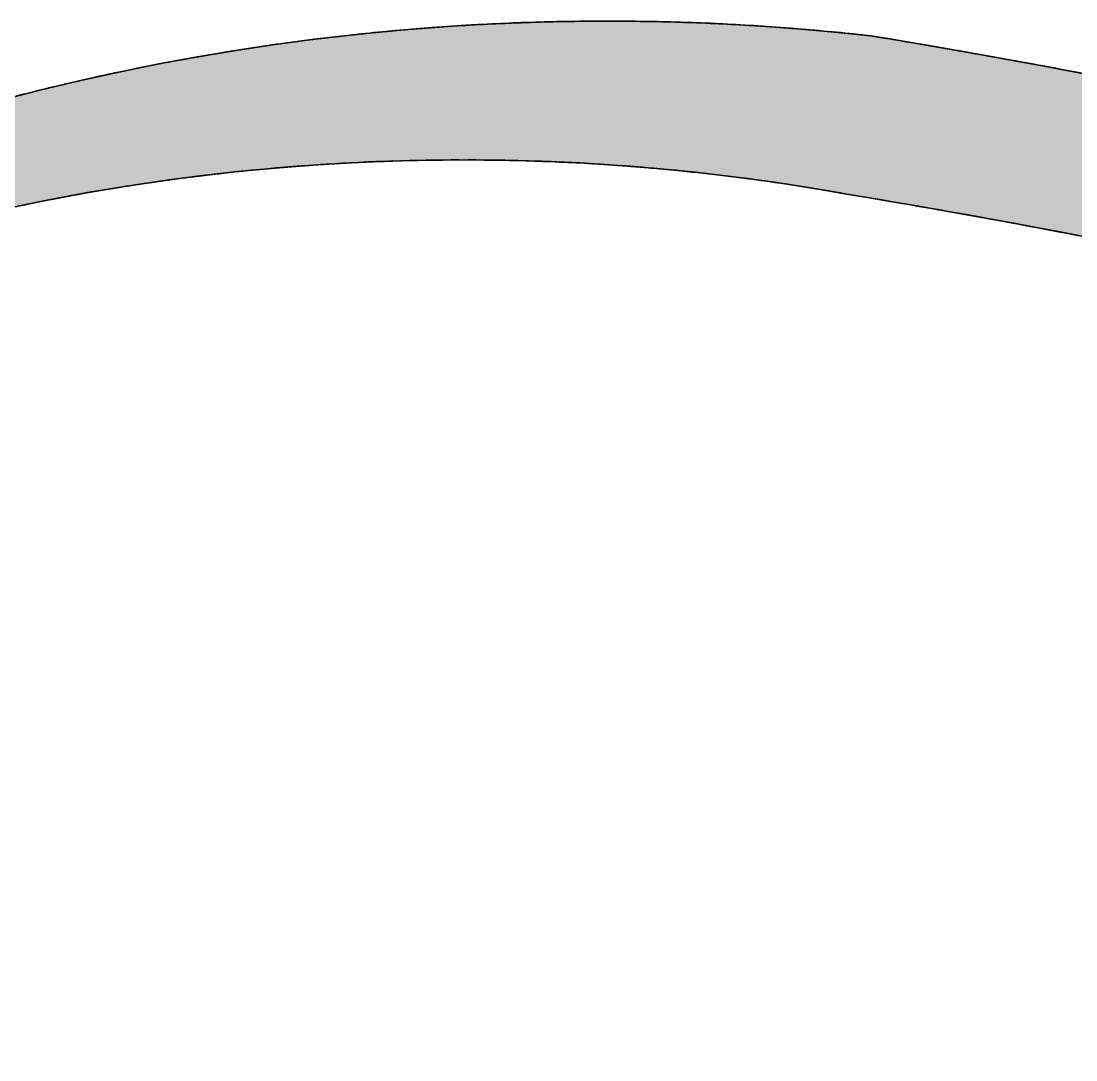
# Model space of a CAD drawing. Header units: inches. Extents: x -225 to -89, y -302 to -258.
# Drawn here: x -169.563 to -168.648, y -269.232 to -268.331 of the extents above; entities that cross this region are included whole.
import ezdxf

# ---------------------------------------------------------------- set-up
doc = ezdxf.new("R2010")
doc.units = ezdxf.units.IN
doc.header["$MEASUREMENT"] = 0
doc.layers.add('A-Elev-Line-01', color=252, linetype='Continuous', lineweight=35)

# ---------------------------------------------------------------- blocks, each defined once
blk = doc.blocks.new('*U22')
at = {"color": 40, "linetype": 'Continuous'}
for p, q in [((942.27, 527.98), (939.73, 527.92)), ((944.2, 528.02), (942.27, 527.98)), ((946.75, 528.07), (944.2, 528.02)), ((948.66, 528.11), (946.75, 528.07)), ((951.24, 528.15), (948.66, 528.11)), ((953.12, 528.18), (951.24, 528.15)), ((955.74, 528.21), (953.12, 528.18)), ((957.58, 528.24), (955.74, 528.21)), ((960.28, 528.26), (957.58, 528.24)), ((962.04, 528.27), (960.28, 528.26)), ((964.93, 528.29), (962.04, 528.27)), ((966.51, 528.29), (964.93, 528.29)), ((970.97, 528.3), (966.51, 528.29)), ((972.66, 528.29), (970.97, 528.3)), ((972.66, 528.29), (975.43, 528.29)), ((975.43, 528.29), (977.56, 528.27)), ((977.56, 528.27), (979.89, 528.26)), ((979.89, 528.26), (982.14, 528.24)), ((982.14, 528.24), (984.35, 528.21)), ((984.35, 528.21), (986.66, 528.18)), ((986.66, 528.18), (988.82, 528.15)), ((988.82, 528.15), (991.15, 528.11)), ((991.15, 528.11), (993.28, 528.07)), ((993.28, 528.07), (995.63, 528.02)), ((995.63, 528.02), (997.74, 527.98)), ((997.74, 527.98), (1000.11, 527.92)), ((853.14, 522.64), (850.68, 522.4)), ((855.12, 522.83), (853.14, 522.64)), ((857.58, 523.06), (855.12, 522.83)), ((859.56, 523.24), (857.58, 523.06)), ((862.03, 523.47), (859.56, 523.24)), ((864.01, 523.64), (862.03, 523.47)), ((866.47, 523.86), (864.01, 523.64)), ((868.45, 524.03), (866.47, 523.86)), ((870.92, 524.23), (868.45, 524.03)), ((872.9, 524.39), (870.92, 524.23)), ((875.37, 524.59), (872.9, 524.39)), ((877.35, 524.74), (875.37, 524.59)), ((879.82, 524.93), (877.35, 524.74)), ((881.8, 525.08), (879.82, 524.93)), ((884.27, 525.26), (881.8, 525.08)), ((886.25, 525.4), (884.27, 525.26)), ((888.73, 525.56), (886.25, 525.4)), ((890.7, 525.7), (888.73, 525.56)), ((893.18, 525.86), (890.7, 525.7)), ((895.15, 525.98), (893.18, 525.86)), ((897.64, 526.13), (895.15, 525.98)), ((899.61, 526.25), (897.64, 526.13)), ((902.09, 526.39), (899.61, 526.25)), ((904.06, 526.5), (902.09, 526.39)), ((906.55, 526.63), (904.06, 526.5)), ((908.52, 526.74), (906.55, 526.63)), ((911.01, 526.86), (908.52, 526.74)), ((912.98, 526.96), (911.01, 526.86)), ((915.47, 527.07), (912.98, 526.96)), ((917.44, 527.16), (915.47, 527.07)), ((919.94, 527.26), (917.44, 527.16)), ((921.89, 527.34), (919.94, 527.26)), ((924.4, 527.44), (921.89, 527.34)), ((926.35, 527.51), (924.4, 527.44)), ((928.86, 527.6), (926.35, 527.51)), ((930.81, 527.67), (928.86, 527.6)), ((933.33, 527.74), (930.81, 527.67)), ((935.27, 527.8), (933.33, 527.74)), ((937.8, 527.87), (935.27, 527.8)), ((939.73, 527.92), (937.8, 527.87)), ((1000.11, 527.92), (1002.2, 527.87)), ((1002.2, 527.87), (1004.58, 527.8)), ((1004.58, 527.8), (1006.66, 527.74)), ((1006.66, 527.74), (1009.05, 527.67)), ((1009.05, 527.67), (1011.12, 527.6)), ((1011.12, 527.6), (1013.52, 527.51)), ((1013.52, 527.51), (1015.58, 527.44)), ((1015.58, 527.44), (1017.98, 527.34)), ((1017.98, 527.34), (1020.04, 527.26)), ((1020.04, 527.26), (1022.44, 527.16)), ((1022.44, 527.16), (1024.5, 527.07)), ((1024.5, 527.07), (1026.91, 526.96)), ((1026.91, 526.96), (1028.96, 526.86)), ((1028.96, 526.86), (1031.37, 526.74)), ((1031.37, 526.74), (1033.41, 526.63)), ((1033.41, 526.63), (1035.82, 526.5)), ((1035.82, 526.5), (1037.87, 526.39)), ((1037.87, 526.39), (1040.28, 526.25)), ((1040.28, 526.25), (1042.32, 526.13)), ((1042.32, 526.13), (1044.74, 525.98)), ((1044.74, 525.98), (1046.78, 525.86)), ((1046.78, 525.86), (1049.19, 525.7)), ((1049.19, 525.7), (1051.23, 525.56)), ((1051.23, 525.56), (1053.65, 525.4)), ((1053.65, 525.4), (1055.68, 525.26)), ((1055.68, 525.26), (1058.1, 525.08)), ((1058.1, 525.08), (1060.13, 524.93)), ((1060.13, 524.93), (1062.55, 524.74)), ((1062.55, 524.74), (1064.58, 524.59)), ((1064.58, 524.59), (1067, 524.39)), ((1067, 524.39), (1069.03, 524.23)), ((1069.03, 524.23), (1071.45, 524.03)), ((1071.45, 524.03), (1073.48, 523.86)), ((1073.48, 523.86), (1075.9, 523.64)), ((1075.9, 523.64), (1077.92, 523.47)), ((1077.92, 523.47), (1080.34, 523.24)), ((1080.34, 523.24), (1082.37, 523.06)), ((1082.37, 523.06), (1084.79, 522.83)), ((1084.79, 522.83), (1086.81, 522.64)), ((1086.81, 522.64), (1089.23, 522.4)), ((810.78, 517.77), (806.36, 517.17)), ((811.9, 517.91), (810.78, 517.77)), ((815.21, 518.35), (811.9, 517.91)), ((819.64, 518.91), (815.21, 518.35)), ((823.23, 519.35), (819.64, 518.91)), ((824.06, 519.46), (823.23, 519.35)), ((828.5, 519.99), (824.06, 519.46)), ((832.93, 520.5), (828.5, 519.99)), ((835.38, 520.78), (832.93, 520.5)), ((837.36, 521), (835.38, 520.78)), ((839.82, 521.27), (837.36, 521)), ((841.8, 521.48), (839.82, 521.27)), ((844.26, 521.74), (841.8, 521.48)), ((846.24, 521.95), (844.26, 521.74)), ((848.7, 522.2), (846.24, 521.95)), ((850.68, 522.4), (848.7, 522.2)), ((1089.23, 522.4), (1091.25, 522.2)), ((1091.25, 522.2), (1093.67, 521.95)), ((1093.67, 521.95), (1095.69, 521.74)), ((1095.69, 521.74), (1098.11, 521.48)), ((1098.11, 521.48), (1100.13, 521.27)), ((1100.13, 521.27), (1102.55, 521)), ((1102.55, 521), (1104.56, 520.78)), ((1104.56, 520.78), (1106.23, 520.5)), ((1106.23, 520.5), (1109.33, 519.99)), ((1109.33, 519.99), (1112.53, 519.46)), ((1112.53, 519.46), (1113.16, 519.35)), ((1113.16, 519.35), (1115.8, 518.91)), ((1115.8, 518.91), (1119.16, 518.35)), ((1119.16, 518.35), (1121.75, 517.91)), ((1121.75, 517.91), (1122.61, 517.77)), ((1122.61, 517.77), (1126.13, 517.17)), ((771.07, 511.82), (766.67, 511.07)), ((772.11, 511.99), (771.07, 511.82)), ((775.47, 512.54), (772.11, 511.99)), ((779.88, 513.25), (775.47, 512.54)), ((781.41, 513.49), (779.88, 513.25)), ((784.28, 513.95), (781.41, 513.49)), ((788.7, 514.62), (784.28, 513.95)), ((791.09, 514.98), (788.7, 514.62)), ((793.11, 515.29), (791.09, 514.98)), ((797.52, 515.93), (793.11, 515.29)), ((801.22, 516.46), (797.52, 515.93)), ((801.94, 516.56), (801.22, 516.46)), ((806.36, 517.17), (801.94, 516.56)), ((1126.13, 517.17), (1129.74, 516.56)), ((1129.74, 516.56), (1130.34, 516.46)), ((1130.34, 516.46), (1133.41, 515.93)), ((1133.41, 515.93), (1137.17, 515.29)), ((1137.17, 515.29), (1138.93, 514.98)), ((1138.93, 514.98), (1141, 514.62)), ((1141, 514.62), (1144.9, 513.95)), ((1144.9, 513.95), (1147.52, 513.49)), ((1147.52, 513.49), (1148.89, 513.25)), ((1148.89, 513.25), (1152.94, 512.54)), ((1152.94, 512.54), (1156.1, 511.99)), ((1156.1, 511.99), (1157.06, 511.82)), ((1157.06, 511.82), (1161.25, 511.07)), ((744.71, 507.12), (740.33, 506.28)), ((746.07, 507.37), (744.71, 507.12)), ((749.1, 507.94), (746.07, 507.37)), ((753.48, 508.75), (749.1, 507.94)), ((754.48, 508.93), (753.48, 508.75)), ((757.88, 509.54), (754.48, 508.93)), ((762.27, 510.31), (757.88, 509.54)), ((763.14, 510.46), (762.27, 510.31)), ((766.67, 511.07), (763.14, 510.46)), ((1161.25, 511.07), (1164.68, 510.46)), ((1164.68, 510.46), (1165.52, 510.31)), ((1165.52, 510.31), (1169.84, 509.54)), ((1169.84, 509.54), (1173.25, 508.93)), ((1173.25, 508.93), (1174.24, 508.75)), ((1174.24, 508.75), (1178.69, 507.94)), ((1178.69, 507.94), (1181.83, 507.37)), ((1181.83, 507.37), (1183.22, 507.12)), ((1183.22, 507.12), (1187.8, 506.28)), ((718.46, 501.83), (714.53, 500.99)), ((722.14, 502.61), (718.46, 501.83)), ((722.83, 502.75), (722.14, 502.61)), ((727.2, 503.66), (722.83, 502.75)), ((729.92, 504.21), (727.2, 503.66)), ((731.57, 504.55), (729.92, 504.21)), ((735.95, 505.42), (731.57, 504.55)), ((737.89, 505.8), (735.95, 505.42)), ((740.33, 506.28), (737.89, 505.8)), ((1187.8, 506.28), (1190.4, 505.8)), ((1190.4, 505.8), (1192.45, 505.42)), ((1192.45, 505.42), (1197.16, 504.55)), ((1197.16, 504.55), (1198.97, 504.21)), ((1198.97, 504.21), (1201.92, 503.66)), ((1201.92, 503.66), (1206.75, 502.75)), ((1206.75, 502.75), (1207.53, 502.61)), ((1207.53, 502.61), (1211.63, 501.83)), ((692.34, 495.97), (688, 494.94)), ((692.59, 496.03), (692.34, 495.97)), ((696.68, 496.99), (692.59, 496.03)), ((699.77, 497.7), (696.68, 496.99)), ((701.03, 497.99), (699.77, 497.7)), ((705.38, 498.97), (701.03, 497.99)), ((707.08, 499.35), (705.38, 498.97)), ((709.74, 499.94), (707.08, 499.35)), ((714.1, 500.9), (709.74, 499.94)), ((714.53, 500.99), (714.1, 500.9)), ((670.67, 490.64), (666.35, 489.53)), ((671.78, 490.92), (670.67, 490.64)), ((675, 491.74), (671.78, 490.92)), ((678.61, 492.64), (675, 491.74)), ((679.33, 492.82), (678.61, 492.64)), ((683.66, 493.89), (679.33, 492.82)), ((685.55, 494.34), (683.66, 493.89)), ((688, 494.94), (685.55, 494.34)), ((796.66, 452.93), (792.42, 452.53)), ((800.9, 453.3), (796.66, 452.93)), ((803.13, 453.49), (800.9, 453.3)), ((805.14, 453.66), (803.13, 453.49)), ((809.38, 454), (805.14, 453.66)), ((813.62, 454.33), (809.38, 454)), ((817.87, 454.64), (813.62, 454.33)), ((822.11, 454.93), (817.87, 454.64)), ((823.55, 455.03), (822.11, 454.93)), ((826.36, 455.21), (823.55, 455.03)), ((830.61, 455.47), (826.36, 455.21)), ((834.86, 455.72), (830.61, 455.47)), ((839.11, 455.95), (834.86, 455.72)), ((843.36, 456.16), (839.11, 455.95)), ((847.61, 456.36), (843.36, 456.16)), ((851.86, 456.54), (847.61, 456.36)), ((852.27, 456.55), (851.86, 456.54)), ((856.12, 456.7), (852.27, 456.55)), ((860.37, 456.85), (856.12, 456.7)), ((864.62, 456.98), (860.37, 456.85)), ((868.88, 457.09), (864.62, 456.98)), ((873.13, 457.19), (868.88, 457.09)), ((877.39, 457.27), (873.13, 457.19)), ((881.64, 457.34), (877.39, 457.27)), ((885.9, 457.38), (881.64, 457.34)), ((890.15, 457.42), (885.9, 457.38)), ((894.35, 457.43), (890.15, 457.42)), ((898.67, 457.43), (902.92, 457.42)), ((902.92, 457.42), (907.18, 457.38)), ((907.18, 457.38), (911.43, 457.33)), ((911.43, 457.33), (915.69, 457.27)), ((915.69, 457.27), (917.66, 457.23)), ((917.66, 457.23), (919.94, 457.19)), ((919.94, 457.19), (924.2, 457.09)), ((924.2, 457.09), (928.45, 456.97)), ((928.45, 456.97), (932.71, 456.84)), ((932.71, 456.84), (936.96, 456.69)), ((936.96, 456.69), (941.21, 456.53)), ((941.21, 456.53), (945.46, 456.35)), ((945.46, 456.35), (949.72, 456.15)), ((949.72, 456.15), (953.97, 455.94)), ((953.97, 455.94), (958.22, 455.71)), ((958.22, 455.71), (962.47, 455.47)), ((962.47, 455.47), (966.71, 455.21)), ((966.71, 455.21), (966.72, 455.2)), ((966.72, 455.2), (970.96, 454.93)), ((970.96, 454.93), (975.21, 454.63)), ((975.21, 454.63), (979.45, 454.32)), ((979.45, 454.32), (983.69, 453.99)), ((983.69, 453.99), (987.94, 453.65)), ((987.94, 453.65), (992.18, 453.29)), ((992.18, 453.29), (993.63, 453.16)), ((993.63, 453.16), (996.42, 452.92)), ((996.42, 452.92), (1000.65, 452.52)), ((745.92, 447.15), (741.7, 446.56)), ((746.17, 447.18), (745.92, 447.15)), ((750.14, 447.72), (746.17, 447.18)), ((754.36, 448.28), (750.14, 447.72)), ((758.34, 448.78), (754.36, 448.28)), ((758.58, 448.81), (758.34, 448.78)), ((762.8, 449.34), (758.58, 448.81)), ((767.03, 449.84), (762.8, 449.34)), ((771.26, 450.33), (767.03, 449.84)), ((771.59, 450.37), (771.26, 450.33)), ((775.49, 450.8), (771.59, 450.37)), ((779.72, 451.26), (775.49, 450.8)), ((783.95, 451.7), (779.72, 451.26)), ((786.3, 451.94), (783.95, 451.7)), ((788.18, 452.13), (786.3, 451.94)), ((792.42, 452.53), (788.18, 452.13)), ((1000.65, 452.52), (1004.89, 452.12)), ((1004.89, 452.12), (1009.12, 451.69)), ((1009.12, 451.69), (1013.36, 451.25)), ((1013.36, 451.25), (1014.68, 451.11)), ((1014.68, 451.11), (1017.59, 450.79)), ((1017.59, 450.79), (1021.82, 450.32)), ((1021.82, 450.32), (1026.05, 449.83)), ((1026.05, 449.83), (1030.27, 449.32)), ((1030.27, 449.32), (1032.62, 449.03)), ((1032.62, 449.03), (1034.5, 448.8)), ((1034.5, 448.8), (1038.72, 448.26)), ((1038.72, 448.26), (1042.94, 447.71)), ((1042.94, 447.71), (1047.15, 447.13)), ((712.27, 442), (708.07, 441.29)), ((714, 442.29), (712.27, 442)), ((716.46, 442.7), (714, 442.29)), ((720.66, 443.39), (716.46, 442.7)), ((724.14, 443.94), (720.66, 443.39)), ((724.87, 444.05), (724.14, 443.94)), ((729.07, 444.71), (724.87, 444.05)), ((733.28, 445.34), (729.07, 444.71)), ((734.83, 445.57), (733.28, 445.34)), ((737.49, 445.96), (734.83, 445.57)), ((741.7, 446.56), (737.49, 445.96)), ((1047.15, 447.13), (1048.54, 446.94)), ((1048.54, 446.94), (1051.37, 446.55)), ((1051.37, 446.55), (1055.58, 445.94)), ((1055.58, 445.94), (1059.79, 445.32)), ((1059.79, 445.32), (1063.03, 444.84)), ((1063.03, 444.84), (1064, 444.69)), ((1064, 444.69), (1068.21, 444.04)), ((1068.21, 444.04), (1072.41, 443.37)), ((1072.41, 443.37), (1076.43, 442.71)), ((1076.43, 442.71), (1076.61, 442.68)), ((1076.61, 442.68), (1080.81, 441.98)), ((1080.81, 441.98), (1085, 441.27)), ((682.96, 436.65), (678.78, 435.82)), ((686.1, 437.26), (682.96, 436.65)), ((687.14, 437.46), (686.1, 437.26)), ((691.32, 438.26), (687.14, 437.46)), ((695.04, 438.95), (691.32, 438.26)), ((695.5, 439.04), (695.04, 438.95)), ((699.69, 439.81), (695.5, 439.04)), ((703.88, 440.55), (699.69, 439.81)), ((704.32, 440.63), (703.88, 440.55)), ((708.07, 441.29), (704.32, 440.63)), ((1085, 441.27), (1088.96, 440.58)), ((1088.96, 440.58), (1089.2, 440.53)), ((1089.2, 440.53), (1093.39, 439.79)), ((1093.39, 439.79), (1101.59, 438.42)), ((1101.59, 438.42), (1101.81, 438.39)), ((1101.81, 438.39), (1110.23, 436.97)), ((1110.23, 436.97), (1114.45, 436.25)), ((674.61, 434.98), (670.45, 434.12)), ((677.47, 435.56), (674.61, 434.98)), ((678.78, 435.82), (677.47, 435.56)), ((1114.45, 436.25), (1118.65, 435.54)), ((1118.65, 435.54), (1127.06, 434.09)), ((1127.06, 434.09), (1127.21, 434.06)), ((1127.21, 434.06), (1135.47, 432.63)), ((1135.47, 432.63), (1139.82, 431.86)), ((1139.82, 431.86), (1143.88, 431.15)), ((1143.88, 431.15), (1152.29, 429.65)), ((1152.29, 429.65), (1152.33, 429.64)), ((1152.33, 429.64), (1160.69, 428.14)), ((1160.69, 428.14), (1164.71, 427.41)), ((1164.71, 427.41), (1169.09, 426.61)), ((1169.09, 426.61), (1177, 425.16)), ((1177, 425.16), (1177.49, 425.07)), ((1177.49, 425.07), (1185.89, 423.51)), ((1185.89, 423.51), (1189.17, 422.89)), ((1189.17, 422.89), (1194.28, 421.93)), ((1194.28, 421.93), (1201.26, 420.61)), ((1201.26, 420.61), (1202.67, 420.34)), ((1202.67, 420.34), (1211.05, 418.74))]:
    blk.add_line(p, q, dxfattribs=at)
for points in [[(942.27, 527.98), (939.73, 527.92), (1000.11, 527.92)], [(944.2, 528.02), (942.27, 527.98), (997.74, 527.98)], [(946.75, 528.07), (944.2, 528.02), (995.63, 528.02)], [(948.66, 528.11), (946.75, 528.07), (993.28, 528.07)], [(951.24, 528.15), (948.66, 528.11), (991.15, 528.11)], [(953.12, 528.18), (951.24, 528.15), (988.82, 528.15)], [(955.74, 528.21), (953.12, 528.18), (986.66, 528.18)], [(957.58, 528.24), (955.74, 528.21), (984.35, 528.21)], [(960.28, 528.26), (957.58, 528.24), (982.14, 528.24)], [(962.04, 528.27), (960.28, 528.26), (979.89, 528.26)], [(964.93, 528.29), (962.04, 528.27), (977.56, 528.27)], [(966.51, 528.29), (964.93, 528.29), (975.43, 528.29)], [(970.97, 528.3), (966.51, 528.29), (972.66, 528.29)], [(853.14, 522.64), (850.68, 522.4), (1089.23, 522.4)], [(855.12, 522.83), (853.14, 522.64), (1086.81, 522.64)], [(857.58, 523.06), (855.12, 522.83), (1084.79, 522.83)], [(859.56, 523.24), (857.58, 523.06), (1082.37, 523.06)], [(862.03, 523.47), (859.56, 523.24), (1080.34, 523.24)], [(864.01, 523.64), (862.03, 523.47), (1077.92, 523.47)], [(866.47, 523.86), (864.01, 523.64), (1075.9, 523.64)], [(868.45, 524.03), (866.47, 523.86), (1073.48, 523.86)], [(870.92, 524.23), (868.45, 524.03), (1071.45, 524.03)], [(872.9, 524.39), (870.92, 524.23), (1069.03, 524.23)], [(875.37, 524.59), (872.9, 524.39), (1067, 524.39)], [(877.35, 524.74), (875.37, 524.59), (1064.58, 524.59)], [(879.82, 524.93), (877.35, 524.74), (1062.55, 524.74)], [(881.8, 525.08), (879.82, 524.93), (1060.13, 524.93)], [(884.27, 525.26), (881.8, 525.08), (1058.1, 525.08)], [(886.25, 525.4), (884.27, 525.26), (1055.68, 525.26)], [(888.73, 525.56), (886.25, 525.4), (1053.65, 525.4)], [(890.7, 525.7), (888.73, 525.56), (1051.23, 525.56)], [(893.18, 525.86), (890.7, 525.7), (1049.19, 525.7)], [(895.15, 525.98), (893.18, 525.86), (1046.78, 525.86)], [(897.64, 526.13), (895.15, 525.98), (1044.74, 525.98)], [(899.61, 526.25), (897.64, 526.13), (1042.32, 526.13)], [(902.09, 526.39), (899.61, 526.25), (1040.28, 526.25)], [(904.06, 526.5), (902.09, 526.39), (1037.87, 526.39)], [(906.55, 526.63), (904.06, 526.5), (1035.82, 526.5)], [(908.52, 526.74), (906.55, 526.63), (1033.41, 526.63)], [(911.01, 526.86), (908.52, 526.74), (1031.37, 526.74)], [(912.98, 526.96), (911.01, 526.86), (1028.96, 526.86)], [(915.47, 527.07), (912.98, 526.96), (1026.91, 526.96)], [(917.44, 527.16), (915.47, 527.07), (1024.5, 527.07)], [(919.94, 527.26), (917.44, 527.16), (1022.44, 527.16)], [(921.89, 527.34), (919.94, 527.26), (1020.04, 527.26)], [(924.4, 527.44), (921.89, 527.34), (1017.98, 527.34)], [(926.35, 527.51), (924.4, 527.44), (1015.58, 527.44)], [(928.86, 527.6), (926.35, 527.51), (1013.52, 527.51)], [(930.81, 527.67), (928.86, 527.6), (1011.12, 527.6)], [(933.33, 527.74), (930.81, 527.67), (1009.05, 527.67)], [(935.27, 527.8), (933.33, 527.74), (1006.66, 527.74)], [(937.8, 527.87), (935.27, 527.8), (1004.58, 527.8)], [(939.73, 527.92), (937.8, 527.87), (1002.2, 527.87)], [(810.78, 517.77), (806.36, 517.17), (1126.13, 517.17)], [(811.9, 517.91), (810.78, 517.77), (1122.61, 517.77)], [(815.21, 518.35), (811.9, 517.91), (1121.75, 517.91)], [(819.64, 518.91), (815.21, 518.35), (1119.16, 518.35)], [(823.23, 519.35), (819.64, 518.91), (1115.8, 518.91)], [(824.06, 519.46), (823.23, 519.35), (1113.16, 519.35)], [(828.5, 519.99), (824.06, 519.46), (1112.53, 519.46)], [(832.93, 520.5), (828.5, 519.99), (1109.33, 519.99)], [(835.38, 520.78), (832.93, 520.5), (1106.23, 520.5)], [(837.36, 521), (835.38, 520.78), (1104.56, 520.78)], [(839.82, 521.27), (837.36, 521), (1102.55, 521)], [(841.8, 521.48), (839.82, 521.27), (1100.13, 521.27)], [(844.26, 521.74), (841.8, 521.48), (1098.11, 521.48)], [(846.24, 521.95), (844.26, 521.74), (1095.69, 521.74)], [(848.7, 522.2), (846.24, 521.95), (1093.67, 521.95)], [(850.68, 522.4), (848.7, 522.2), (1091.25, 522.2)], [(771.07, 511.82), (766.67, 511.07), (1161.25, 511.07)], [(772.11, 511.99), (771.07, 511.82), (1157.06, 511.82)], [(775.47, 512.54), (772.11, 511.99), (1156.1, 511.99)], [(779.88, 513.25), (775.47, 512.54), (1152.94, 512.54)], [(781.41, 513.49), (779.88, 513.25), (1148.89, 513.25)], [(784.28, 513.95), (781.41, 513.49), (1147.52, 513.49)], [(788.7, 514.62), (784.28, 513.95), (1144.9, 513.95)], [(791.09, 514.98), (788.7, 514.62), (1141, 514.62)], [(793.11, 515.29), (791.09, 514.98), (1138.93, 514.98)], [(797.52, 515.93), (793.11, 515.29), (1137.17, 515.29)], [(801.22, 516.46), (797.52, 515.93), (1133.41, 515.93)], [(801.94, 516.56), (801.22, 516.46), (1130.34, 516.46)], [(806.36, 517.17), (801.94, 516.56), (1129.74, 516.56)], [(744.71, 507.12), (740.33, 506.28), (1187.8, 506.28)], [(746.07, 507.37), (744.71, 507.12), (1183.22, 507.12)], [(749.1, 507.94), (746.07, 507.37), (1181.83, 507.37)], [(753.48, 508.75), (749.1, 507.94), (1178.69, 507.94)], [(754.48, 508.93), (753.48, 508.75), (1174.24, 508.75)], [(757.88, 509.54), (754.48, 508.93), (1173.25, 508.93)], [(762.27, 510.31), (757.88, 509.54), (1169.84, 509.54)], [(763.14, 510.46), (762.27, 510.31), (1165.52, 510.31)], [(766.67, 511.07), (763.14, 510.46), (1164.68, 510.46)], [(718.46, 501.83), (714.53, 500.99), (1216.09, 500.99)], [(722.14, 502.61), (718.46, 501.83), (1211.63, 501.83)], [(722.83, 502.75), (722.14, 502.61), (1207.53, 502.61)], [(727.2, 503.66), (722.83, 502.75), (1206.75, 502.75)], [(729.92, 504.21), (727.2, 503.66), (1201.92, 503.66)], [(731.57, 504.55), (729.92, 504.21), (1198.97, 504.21)], [(735.95, 505.42), (731.57, 504.55), (1197.16, 504.55)], [(737.89, 505.8), (735.95, 505.42), (1192.45, 505.42)], [(740.33, 506.28), (737.89, 505.8), (1190.4, 505.8)], [(692.34, 495.97), (688, 494.94), (1247.3, 494.94)], [(692.59, 496.03), (692.34, 495.97), (1242.06, 495.97)], [(696.68, 496.99), (692.59, 496.03), (1241.76, 496.03)], [(699.77, 497.7), (696.68, 496.99), (1236.85, 496.99)], [(701.03, 497.99), (699.77, 497.7), (1233.21, 497.7)], [(705.38, 498.97), (701.03, 497.99), (1231.71, 497.99)], [(707.08, 499.35), (705.38, 498.97), (1226.61, 498.97)], [(709.74, 499.94), (707.08, 499.35), (1224.65, 499.35)], [(714.1, 500.9), (709.74, 499.94), (1221.56, 499.94)], [(714.53, 500.99), (714.1, 500.9), (1216.57, 500.9)], [(670.67, 490.64), (666.35, 489.53), (1274.27, 489.53)], [(671.78, 490.92), (670.67, 490.64), (1268.79, 490.64)], [(675, 491.74), (671.78, 490.92), (1267.4, 490.92)], [(678.61, 492.64), (675, 491.74), (1263.34, 491.74)], [(679.33, 492.82), (678.61, 492.64), (1258.85, 492.64)], [(683.66, 493.89), (679.33, 492.82), (1257.96, 492.82)], [(685.55, 494.34), (683.66, 493.89), (1252.6, 493.89)], [(688, 494.94), (685.55, 494.34), (1250.31, 494.34)], [(649.11, 484.92), (645.41, 483.89), (1301.53, 483.89)], [(651.88, 485.67), (649.11, 484.92), (1296.63, 484.92)], [(653.41, 486.09), (651.88, 485.67), (1293, 485.67)], [(657.72, 487.25), (653.41, 486.09), (1290.98, 486.09)], [(658.42, 487.44), (657.72, 487.25), (1285.37, 487.25)], [(662.03, 488.4), (658.42, 487.44), (1284.47, 487.44)], [(665.06, 489.19), (662.03, 488.4), (1279.79, 488.4)], [(666.35, 489.53), (665.06, 489.19), (1275.94, 489.19)], [(631.93, 480.05), (627.65, 478.79), (1325.49, 478.79)], [(632.72, 480.28), (631.93, 480.05), (1319.64, 480.05)], [(636.22, 481.29), (632.72, 480.28), (1318.58, 480.28)], [(639.03, 482.09), (636.22, 481.29), (1313.83, 481.29)], [(640.51, 482.51), (639.03, 482.09), (1310.06, 482.09)], [(644.81, 483.72), (640.51, 482.51), (1308.06, 482.51)], [(645.41, 483.89), (644.81, 483.72), (1302.33, 483.72)], [(614.21, 474.73), (610.57, 473.61), (1349.22, 473.61)], [(614.83, 474.93), (614.21, 474.73), (1344.13, 474.73)], [(619.1, 476.23), (614.83, 474.93), (1343.24, 474.93)], [(620.31, 476.6), (619.1, 476.23), (1337.28, 476.23)], [(623.38, 477.52), (620.31, 476.6), (1335.62, 476.6)], [(626.49, 478.44), (623.38, 477.52), (1331.36, 477.52)], [(627.65, 478.79), (626.49, 478.44), (1327.1, 478.44)], [(596.25, 469.04), (593.57, 468.17), (1373.48, 468.17)], [(597.81, 469.56), (596.25, 469.04), (1369.64, 469.04)], [(602.06, 470.92), (597.81, 469.56), (1367.37, 469.56)], [(602.17, 470.96), (602.06, 470.92), (1361.3, 470.92)], [(606.31, 472.27), (602.17, 470.96), (1361.14, 470.96)], [(608.16, 472.85), (606.31, 472.27), (1355.24, 472.27)], [(610.57, 473.61), (608.16, 472.85), (1352.64, 472.85)], [(580.87, 463.93), (578.76, 463.21), (1395.12, 463.21)], [(584.54, 465.17), (580.87, 463.93), (1392, 463.93)], [(585.1, 465.36), (584.54, 465.17), (1386.63, 465.17)], [(589.33, 466.77), (585.1, 465.36), (1385.8, 465.36)], [(590.37, 467.12), (589.33, 466.77), (1379.63, 466.77)], [(593.57, 468.17), (590.37, 467.12), (1378.14, 467.12)], [(564.02, 458.06), (562.27, 457.43), (1419.72, 457.43)], [(567.35, 459.24), (564.02, 458.06), (1417.08, 458.06)], [(568.22, 459.55), (567.35, 459.24), (1412.09, 459.24)], [(572.43, 461.03), (568.22, 459.55), (1410.77, 459.55)], [(573.03, 461.23), (572.43, 461.03), (1404.49, 461.03)], [(576.65, 462.49), (573.03, 461.23), (1403.61, 461.23)], [(578.76, 463.21), (576.65, 462.49), (1398.23, 462.49)], [(549.91, 452.93), (548.86, 452.53), (792.42, 452.53)], [(550.92, 453.3), (549.91, 452.93), (796.66, 452.93)], [(551.43, 453.49), (550.92, 453.3), (800.9, 453.3)], [(551.9, 453.66), (551.43, 453.49), (803.13, 453.49)], [(552.83, 454), (551.9, 453.66), (805.14, 453.66)], [(553.72, 454.33), (552.83, 454), (809.38, 454)], [(554.57, 454.64), (553.72, 454.33), (813.62, 454.33)], [(555.37, 454.93), (554.57, 454.64), (817.87, 454.64)], [(555.62, 455.03), (555.37, 454.93), (822.11, 454.93)], [(556.13, 455.21), (555.62, 455.03), (823.55, 455.03)], [(556.85, 455.47), (556.13, 455.21), (826.36, 455.21)], [(557.52, 455.72), (556.85, 455.47), (830.61, 455.47)], [(558.15, 455.95), (557.52, 455.72), (834.86, 455.72)], [(558.74, 456.16), (558.15, 455.95), (839.11, 455.95)], [(559.28, 456.36), (558.74, 456.16), (843.36, 456.16)], [(559.77, 456.54), (559.28, 456.36), (847.61, 456.36)], [(559.82, 456.55), (559.77, 456.54), (851.86, 456.54)], [(560.23, 456.7), (559.82, 456.55), (852.27, 456.55)], [(560.64, 456.85), (560.23, 456.7), (856.12, 456.7)], [(561, 456.98), (560.64, 456.85), (860.37, 456.85)], [(561.32, 457.09), (561, 456.98), (864.62, 456.98)], [(561.59, 457.19), (561.32, 457.09), (868.88, 457.09)], [(561.82, 457.27), (561.59, 457.19), (873.13, 457.19)], [(562, 457.34), (561.82, 457.27), (877.39, 457.27)], [(562.14, 457.38), (562, 457.34), (881.64, 457.34)], [(562.23, 457.42), (562.14, 457.38), (885.9, 457.38)], [(562.27, 457.43), (562.23, 457.42), (890.15, 457.42)], [(562.27, 457.43), (562.27, 457.43), (894.35, 457.43)], [(894.41, 457.43), (898.67, 457.43), (1419.72, 457.43)], [(898.67, 457.43), (902.92, 457.42), (1419.79, 457.42)], [(902.92, 457.42), (907.18, 457.38), (1419.93, 457.38)], [(907.18, 457.38), (911.43, 457.33), (1420.13, 457.33)], [(911.43, 457.33), (915.69, 457.27), (1420.41, 457.27)], [(915.69, 457.27), (917.66, 457.23), (1420.57, 457.23)], [(917.66, 457.23), (919.94, 457.19), (1420.76, 457.19)], [(919.94, 457.19), (924.2, 457.09), (1421.17, 457.09)], [(924.2, 457.09), (928.45, 456.97), (1421.65, 456.97)], [(928.45, 456.97), (932.71, 456.84), (1422.2, 456.84)], [(932.71, 456.84), (936.96, 456.69), (1422.81, 456.69)], [(936.96, 456.69), (941.21, 456.53), (1423.5, 456.53)], [(941.21, 456.53), (945.46, 456.35), (1424.25, 456.35)], [(945.46, 456.35), (949.72, 456.15), (1425.07, 456.15)], [(949.72, 456.15), (953.97, 455.94), (1425.96, 455.94)], [(953.97, 455.94), (958.22, 455.71), (1426.92, 455.71)], [(958.22, 455.71), (962.47, 455.47), (1427.95, 455.47)], [(962.47, 455.47), (966.71, 455.21), (1429.04, 455.21)], [(966.71, 455.21), (966.72, 455.2), (1429.05, 455.2)], [(966.72, 455.2), (970.96, 454.93), (1430.2, 454.93)], [(970.96, 454.93), (975.21, 454.63), (1431.42, 454.63)], [(975.21, 454.63), (979.45, 454.32), (1432.71, 454.32)], [(979.45, 454.32), (983.69, 453.99), (1434.07, 453.99)], [(983.69, 453.99), (987.94, 453.65), (1435.49, 453.65)], [(987.94, 453.65), (992.18, 453.29), (1436.98, 453.29)], [(992.18, 453.29), (993.63, 453.16), (1437.52, 453.16)], [(993.63, 453.16), (996.42, 452.92), (1438.54, 452.92)], [(996.42, 452.92), (1000.65, 452.52), (1440.15, 452.52)], [(534.65, 447.15), (533.14, 446.56), (741.7, 446.56)], [(534.73, 447.18), (534.65, 447.15), (745.92, 447.15)], [(536.13, 447.72), (534.73, 447.18), (746.17, 447.18)], [(537.58, 448.28), (536.13, 447.72), (750.14, 447.72)], [(538.9, 448.78), (537.58, 448.28), (754.36, 448.28)], [(538.98, 448.81), (538.9, 448.78), (758.34, 448.78)], [(540.35, 449.34), (538.98, 448.81), (758.58, 448.81)], [(541.68, 449.84), (540.35, 449.34), (762.8, 449.34)], [(542.97, 450.33), (541.68, 449.84), (767.03, 449.84)], [(543.07, 450.37), (542.97, 450.33), (771.26, 450.33)], [(544.23, 450.8), (543.07, 450.37), (771.59, 450.37)], [(545.45, 451.26), (544.23, 450.8), (775.49, 450.8)], [(546.62, 451.7), (545.45, 451.26), (779.72, 451.26)], [(547.25, 451.94), (546.62, 451.7), (783.95, 451.7)], [(547.76, 452.13), (547.25, 451.94), (786.3, 451.94)], [(548.86, 452.53), (547.76, 452.13), (788.18, 452.13)], [(1000.65, 452.52), (1004.89, 452.12), (1441.83, 452.12)], [(1004.89, 452.12), (1009.12, 451.69), (1443.58, 451.69)], [(1009.12, 451.69), (1013.36, 451.25), (1445.39, 451.25)], [(1013.36, 451.25), (1014.68, 451.11), (1445.98, 451.11)], [(1014.68, 451.11), (1017.59, 450.79), (1447.27, 450.79)], [(1017.59, 450.79), (1021.82, 450.32), (1449.2, 450.32)], [(1021.82, 450.32), (1026.05, 449.83), (1451.2, 449.83)], [(1026.05, 449.83), (1030.27, 449.32), (1453.26, 449.32)], [(1030.27, 449.32), (1032.62, 449.03), (1454.45, 449.03)], [(1032.62, 449.03), (1034.5, 448.8), (1455.39, 448.8)], [(1034.5, 448.8), (1038.72, 448.26), (1457.57, 448.26)], [(1038.72, 448.26), (1042.94, 447.71), (1459.81, 447.71)], [(1042.94, 447.71), (1047.15, 447.13), (1462.13, 447.13)], [(521.55, 442), (519.77, 441.29), (708.07, 441.29)], [(522.27, 442.29), (521.55, 442), (712.27, 442)], [(523.31, 442.7), (522.27, 442.29), (714, 442.29)], [(525.03, 443.39), (523.31, 442.7), (716.46, 442.7)], [(526.42, 443.94), (525.03, 443.39), (720.66, 443.39)], [(526.72, 444.05), (526.42, 443.94), (724.14, 443.94)], [(528.38, 444.71), (526.72, 444.05), (724.87, 444.05)], [(530, 445.34), (528.38, 444.71), (729.07, 444.71)], [(530.57, 445.57), (530, 445.34), (733.28, 445.34)], [(531.58, 445.96), (530.57, 445.57), (734.83, 445.57)], [(533.14, 446.56), (531.58, 445.96), (737.49, 445.96)], [(1047.15, 447.13), (1048.54, 446.94), (1462.91, 446.94)], [(1048.54, 446.94), (1051.37, 446.55), (1464.49, 446.55)], [(1051.37, 446.55), (1055.58, 445.94), (1466.91, 445.94)], [(1055.58, 445.94), (1059.79, 445.32), (1469.4, 445.32)], [(1059.79, 445.32), (1063.03, 444.84), (1471.36, 444.84)], [(1063.03, 444.84), (1064, 444.69), (1471.95, 444.69)], [(1064, 444.69), (1068.21, 444.04), (1474.55, 444.04)], [(1068.21, 444.04), (1072.41, 443.37), (1477.21, 443.37)], [(1072.41, 443.37), (1076.43, 442.71), (1479.81, 442.71)], [(1076.43, 442.71), (1076.61, 442.68), (1479.93, 442.68)], [(1076.61, 442.68), (1080.81, 441.98), (1482.7, 441.98)], [(1080.81, 441.98), (1085, 441.27), (1485.53, 441.27)], [(508.39, 436.65), (506.39, 435.82), (678.78, 435.82)], [(509.87, 437.26), (508.39, 436.65), (682.96, 436.65)], [(510.36, 437.46), (509.87, 437.26), (686.1, 437.26)], [(512.3, 438.26), (510.36, 437.46), (687.14, 437.46)], [(514, 438.95), (512.3, 438.26), (691.32, 438.26)], [(514.21, 439.04), (514, 438.95), (695.04, 438.95)], [(516.1, 439.81), (514.21, 439.04), (695.5, 439.04)], [(517.94, 440.55), (516.1, 439.81), (699.69, 439.81)], [(518.13, 440.63), (517.94, 440.55), (703.88, 440.55)], [(519.77, 441.29), (518.13, 440.63), (704.32, 440.63)], [(1085, 441.27), (1088.96, 440.58), (1488.26, 440.58)], [(1088.96, 440.58), (1089.2, 440.53), (1488.42, 440.53)], [(1089.2, 440.53), (1093.39, 439.79), (1491.36, 439.79)], [(1093.39, 439.79), (1101.59, 438.42), (1496.7, 438.42)], [(1101.59, 438.42), (1101.81, 438.39), (1496.84, 438.39)], [(1101.81, 438.39), (1110.23, 436.97), (1502.35, 436.97)], [(1110.23, 436.97), (1114.45, 436.25), (1505.14, 436.25)], [(505.74, 435.56), (504.36, 434.98), (674.61, 434.98)], [(506.39, 435.82), (505.74, 435.56), (677.47, 435.56)], [(1114.45, 436.25), (1118.65, 435.54), (1507.89, 435.54)], [(1118.65, 435.54), (1127.06, 434.09), (1513.48, 434.09)], [(1127.06, 434.09), (1127.21, 434.06), (1513.58, 434.06)], [(1127.21, 434.06), (1135.47, 432.63), (1519.08, 432.63)], [(1135.47, 432.63), (1139.82, 431.86), (1522.01, 431.86)], [(1139.82, 431.86), (1143.88, 431.15), (1524.73, 431.15)], [(1143.88, 431.15), (1152.29, 429.65), (1530.41, 429.65)], [(1152.29, 429.65), (1152.33, 429.64), (1530.43, 429.64)], [(1152.33, 429.64), (1160.69, 428.14), (1536.1, 428.14)], [(1160.69, 428.14), (1164.71, 427.41), (1538.86, 427.41)], [(1164.71, 427.41), (1169.09, 426.61), (1541.84, 426.61)], [(1169.09, 426.61), (1177, 425.16), (1547.28, 425.16)], [(1177, 425.16), (1177.49, 425.07), (1547.61, 425.07)], [(1177.49, 425.07), (1185.89, 423.51), (1553.4, 423.51)], [(1185.89, 423.51), (1189.17, 422.89), (1555.69, 422.89)], [(1189.17, 422.89), (1194.28, 421.93), (1559.22, 421.93)], [(1194.28, 421.93), (1201.26, 420.61), (1564.1, 420.61)], [(1201.26, 420.61), (1202.67, 420.34), (1565.08, 420.34)], [(1202.67, 420.34), (1211.05, 418.74), (1570.95, 418.74)]]:
    blk.add_solid(points, dxfattribs=at)
at = {"color": 40, "linetype": 'Continuous', "extrusion": (0, 0, -1)}
for points in [[(-942.27, 527.98), (-997.74, 527.98), (-1000.11, 527.92)], [(-944.2, 528.02), (-995.63, 528.02), (-997.74, 527.98)], [(-946.75, 528.07), (-993.28, 528.07), (-995.63, 528.02)], [(-948.66, 528.11), (-991.15, 528.11), (-993.28, 528.07)], [(-951.24, 528.15), (-988.82, 528.15), (-991.15, 528.11)], [(-953.12, 528.18), (-986.66, 528.18), (-988.82, 528.15)], [(-955.74, 528.21), (-984.35, 528.21), (-986.66, 528.18)], [(-957.58, 528.24), (-982.14, 528.24), (-984.35, 528.21)], [(-960.28, 528.26), (-979.89, 528.26), (-982.14, 528.24)], [(-962.04, 528.27), (-977.56, 528.27), (-979.89, 528.26)], [(-964.93, 528.29), (-975.43, 528.29), (-977.56, 528.27)], [(-966.51, 528.29), (-972.66, 528.29), (-975.43, 528.29)], [(-853.14, 522.64), (-1086.81, 522.64), (-1089.23, 522.4)], [(-855.12, 522.83), (-1084.79, 522.83), (-1086.81, 522.64)], [(-857.58, 523.06), (-1082.37, 523.06), (-1084.79, 522.83)], [(-859.56, 523.24), (-1080.34, 523.24), (-1082.37, 523.06)], [(-862.03, 523.47), (-1077.92, 523.47), (-1080.34, 523.24)], [(-864.01, 523.64), (-1075.9, 523.64), (-1077.92, 523.47)], [(-866.47, 523.86), (-1073.48, 523.86), (-1075.9, 523.64)], [(-868.45, 524.03), (-1071.45, 524.03), (-1073.48, 523.86)], [(-870.92, 524.23), (-1069.03, 524.23), (-1071.45, 524.03)], [(-872.9, 524.39), (-1067, 524.39), (-1069.03, 524.23)], [(-875.37, 524.59), (-1064.58, 524.59), (-1067, 524.39)], [(-877.35, 524.74), (-1062.55, 524.74), (-1064.58, 524.59)], [(-879.82, 524.93), (-1060.13, 524.93), (-1062.55, 524.74)], [(-881.8, 525.08), (-1058.1, 525.08), (-1060.13, 524.93)], [(-884.27, 525.26), (-1055.68, 525.26), (-1058.1, 525.08)], [(-886.25, 525.4), (-1053.65, 525.4), (-1055.68, 525.26)], [(-888.73, 525.56), (-1051.23, 525.56), (-1053.65, 525.4)], [(-890.7, 525.7), (-1049.19, 525.7), (-1051.23, 525.56)], [(-893.18, 525.86), (-1046.78, 525.86), (-1049.19, 525.7)], [(-895.15, 525.98), (-1044.74, 525.98), (-1046.78, 525.86)], [(-897.64, 526.13), (-1042.32, 526.13), (-1044.74, 525.98)], [(-899.61, 526.25), (-1040.28, 526.25), (-1042.32, 526.13)], [(-902.09, 526.39), (-1037.87, 526.39), (-1040.28, 526.25)], [(-904.06, 526.5), (-1035.82, 526.5), (-1037.87, 526.39)], [(-906.55, 526.63), (-1033.41, 526.63), (-1035.82, 526.5)], [(-908.52, 526.74), (-1031.37, 526.74), (-1033.41, 526.63)], [(-911.01, 526.86), (-1028.96, 526.86), (-1031.37, 526.74)], [(-912.98, 526.96), (-1026.91, 526.96), (-1028.96, 526.86)], [(-915.47, 527.07), (-1024.5, 527.07), (-1026.91, 526.96)], [(-917.44, 527.16), (-1022.44, 527.16), (-1024.5, 527.07)], [(-919.94, 527.26), (-1020.04, 527.26), (-1022.44, 527.16)], [(-921.89, 527.34), (-1017.98, 527.34), (-1020.04, 527.26)], [(-924.4, 527.44), (-1015.58, 527.44), (-1017.98, 527.34)], [(-926.35, 527.51), (-1013.52, 527.51), (-1015.58, 527.44)], [(-928.86, 527.6), (-1011.12, 527.6), (-1013.52, 527.51)], [(-930.81, 527.67), (-1009.05, 527.67), (-1011.12, 527.6)], [(-933.33, 527.74), (-1006.66, 527.74), (-1009.05, 527.67)], [(-935.27, 527.8), (-1004.58, 527.8), (-1006.66, 527.74)], [(-937.8, 527.87), (-1002.2, 527.87), (-1004.58, 527.8)], [(-939.73, 527.92), (-1000.11, 527.92), (-1002.2, 527.87)], [(-810.78, 517.77), (-1122.61, 517.77), (-1126.13, 517.17)], [(-811.9, 517.91), (-1121.75, 517.91), (-1122.61, 517.77)], [(-815.21, 518.35), (-1119.16, 518.35), (-1121.75, 517.91)], [(-819.64, 518.91), (-1115.8, 518.91), (-1119.16, 518.35)], [(-823.23, 519.35), (-1113.16, 519.35), (-1115.8, 518.91)], [(-824.06, 519.46), (-1112.53, 519.46), (-1113.16, 519.35)], [(-828.5, 519.99), (-1109.33, 519.99), (-1112.53, 519.46)], [(-832.93, 520.5), (-1106.23, 520.5), (-1109.33, 519.99)], [(-835.38, 520.78), (-1104.56, 520.78), (-1106.23, 520.5)], [(-837.36, 521), (-1102.55, 521), (-1104.56, 520.78)], [(-839.82, 521.27), (-1100.13, 521.27), (-1102.55, 521)], [(-841.8, 521.48), (-1098.11, 521.48), (-1100.13, 521.27)], [(-844.26, 521.74), (-1095.69, 521.74), (-1098.11, 521.48)], [(-846.24, 521.95), (-1093.67, 521.95), (-1095.69, 521.74)], [(-848.7, 522.2), (-1091.25, 522.2), (-1093.67, 521.95)], [(-850.68, 522.4), (-1089.23, 522.4), (-1091.25, 522.2)], [(-771.07, 511.82), (-1157.06, 511.82), (-1161.25, 511.07)], [(-772.11, 511.99), (-1156.1, 511.99), (-1157.06, 511.82)], [(-775.47, 512.54), (-1152.94, 512.54), (-1156.1, 511.99)], [(-779.88, 513.25), (-1148.89, 513.25), (-1152.94, 512.54)], [(-781.41, 513.49), (-1147.52, 513.49), (-1148.89, 513.25)], [(-784.28, 513.95), (-1144.9, 513.95), (-1147.52, 513.49)], [(-788.7, 514.62), (-1141, 514.62), (-1144.9, 513.95)], [(-791.09, 514.98), (-1138.93, 514.98), (-1141, 514.62)], [(-793.11, 515.29), (-1137.17, 515.29), (-1138.93, 514.98)], [(-797.52, 515.93), (-1133.41, 515.93), (-1137.17, 515.29)], [(-801.22, 516.46), (-1130.34, 516.46), (-1133.41, 515.93)], [(-801.94, 516.56), (-1129.74, 516.56), (-1130.34, 516.46)], [(-806.36, 517.17), (-1126.13, 517.17), (-1129.74, 516.56)], [(-744.71, 507.12), (-1183.22, 507.12), (-1187.8, 506.28)], [(-746.07, 507.37), (-1181.83, 507.37), (-1183.22, 507.12)], [(-749.1, 507.94), (-1178.69, 507.94), (-1181.83, 507.37)], [(-753.48, 508.75), (-1174.24, 508.75), (-1178.69, 507.94)], [(-754.48, 508.93), (-1173.25, 508.93), (-1174.24, 508.75)], [(-757.88, 509.54), (-1169.84, 509.54), (-1173.25, 508.93)], [(-762.27, 510.31), (-1165.52, 510.31), (-1169.84, 509.54)], [(-763.14, 510.46), (-1164.68, 510.46), (-1165.52, 510.31)], [(-766.67, 511.07), (-1161.25, 511.07), (-1164.68, 510.46)], [(-718.46, 501.83), (-1211.63, 501.83), (-1216.09, 500.99)], [(-722.14, 502.61), (-1207.53, 502.61), (-1211.63, 501.83)], [(-722.83, 502.75), (-1206.75, 502.75), (-1207.53, 502.61)], [(-727.2, 503.66), (-1201.92, 503.66), (-1206.75, 502.75)], [(-729.92, 504.21), (-1198.97, 504.21), (-1201.92, 503.66)], [(-731.57, 504.55), (-1197.16, 504.55), (-1198.97, 504.21)], [(-735.95, 505.42), (-1192.45, 505.42), (-1197.16, 504.55)], [(-737.89, 505.8), (-1190.4, 505.8), (-1192.45, 505.42)], [(-740.33, 506.28), (-1187.8, 506.28), (-1190.4, 505.8)], [(-692.34, 495.97), (-1242.06, 495.97), (-1247.3, 494.94)], [(-692.59, 496.03), (-1241.76, 496.03), (-1242.06, 495.97)], [(-696.68, 496.99), (-1236.85, 496.99), (-1241.76, 496.03)], [(-699.77, 497.7), (-1233.21, 497.7), (-1236.85, 496.99)], [(-701.03, 497.99), (-1231.71, 497.99), (-1233.21, 497.7)], [(-705.38, 498.97), (-1226.61, 498.97), (-1231.71, 497.99)], [(-707.08, 499.35), (-1224.65, 499.35), (-1226.61, 498.97)], [(-709.74, 499.94), (-1221.56, 499.94), (-1224.65, 499.35)], [(-714.1, 500.9), (-1216.57, 500.9), (-1221.56, 499.94)], [(-714.53, 500.99), (-1216.09, 500.99), (-1216.57, 500.9)], [(-670.67, 490.64), (-1268.79, 490.64), (-1274.27, 489.53)], [(-671.78, 490.92), (-1267.4, 490.92), (-1268.79, 490.64)], [(-675, 491.74), (-1263.34, 491.74), (-1267.4, 490.92)], [(-678.61, 492.64), (-1258.85, 492.64), (-1263.34, 491.74)], [(-679.33, 492.82), (-1257.96, 492.82), (-1258.85, 492.64)], [(-683.66, 493.89), (-1252.6, 493.89), (-1257.96, 492.82)], [(-685.55, 494.34), (-1250.31, 494.34), (-1252.6, 493.89)], [(-688, 494.94), (-1247.3, 494.94), (-1250.31, 494.34)], [(-649.11, 484.92), (-1296.63, 484.92), (-1301.53, 483.89)], [(-651.88, 485.67), (-1293, 485.67), (-1296.63, 484.92)], [(-653.41, 486.09), (-1290.98, 486.09), (-1293, 485.67)], [(-657.72, 487.25), (-1285.37, 487.25), (-1290.98, 486.09)], [(-658.42, 487.44), (-1284.47, 487.44), (-1285.37, 487.25)], [(-662.03, 488.4), (-1279.79, 488.4), (-1284.47, 487.44)], [(-665.06, 489.19), (-1275.94, 489.19), (-1279.79, 488.4)], [(-666.35, 489.53), (-1274.27, 489.53), (-1275.94, 489.19)], [(-631.93, 480.05), (-1319.64, 480.05), (-1325.49, 478.79)], [(-632.72, 480.28), (-1318.58, 480.28), (-1319.64, 480.05)], [(-636.22, 481.29), (-1313.83, 481.29), (-1318.58, 480.28)], [(-639.03, 482.09), (-1310.06, 482.09), (-1313.83, 481.29)], [(-640.51, 482.51), (-1308.06, 482.51), (-1310.06, 482.09)], [(-644.81, 483.72), (-1302.33, 483.72), (-1308.06, 482.51)], [(-645.41, 483.89), (-1301.53, 483.89), (-1302.33, 483.72)], [(-614.21, 474.73), (-1344.13, 474.73), (-1349.22, 473.61)], [(-614.83, 474.93), (-1343.24, 474.93), (-1344.13, 474.73)], [(-619.1, 476.23), (-1337.28, 476.23), (-1343.24, 474.93)], [(-620.31, 476.6), (-1335.62, 476.6), (-1337.28, 476.23)], [(-623.38, 477.52), (-1331.36, 477.52), (-1335.62, 476.6)], [(-626.49, 478.44), (-1327.1, 478.44), (-1331.36, 477.52)], [(-627.65, 478.79), (-1325.49, 478.79), (-1327.1, 478.44)], [(-596.25, 469.04), (-1369.64, 469.04), (-1373.48, 468.17)], [(-597.81, 469.56), (-1367.37, 469.56), (-1369.64, 469.04)], [(-602.06, 470.92), (-1361.3, 470.92), (-1367.37, 469.56)], [(-602.17, 470.96), (-1361.14, 470.96), (-1361.3, 470.92)], [(-606.31, 472.27), (-1355.24, 472.27), (-1361.14, 470.96)], [(-608.16, 472.85), (-1352.64, 472.85), (-1355.24, 472.27)], [(-610.57, 473.61), (-1349.22, 473.61), (-1352.64, 472.85)], [(-580.87, 463.93), (-1392, 463.93), (-1395.12, 463.21)], [(-584.54, 465.17), (-1386.63, 465.17), (-1392, 463.93)], [(-585.1, 465.36), (-1385.8, 465.36), (-1386.63, 465.17)], [(-589.33, 466.77), (-1379.63, 466.77), (-1385.8, 465.36)], [(-590.37, 467.12), (-1378.14, 467.12), (-1379.63, 466.77)], [(-593.57, 468.17), (-1373.48, 468.17), (-1378.14, 467.12)], [(-564.02, 458.06), (-1417.08, 458.06), (-1419.72, 457.43)], [(-567.35, 459.24), (-1412.09, 459.24), (-1417.08, 458.06)], [(-568.22, 459.55), (-1410.77, 459.55), (-1412.09, 459.24)], [(-572.43, 461.03), (-1404.49, 461.03), (-1410.77, 459.55)], [(-573.03, 461.23), (-1403.61, 461.23), (-1404.49, 461.03)], [(-576.65, 462.49), (-1398.23, 462.49), (-1403.61, 461.23)], [(-578.76, 463.21), (-1395.12, 463.21), (-1398.23, 462.49)], [(-549.91, 452.93), (-796.66, 452.93), (-792.42, 452.53)], [(-550.92, 453.3), (-800.9, 453.3), (-796.66, 452.93)], [(-551.43, 453.49), (-803.13, 453.49), (-800.9, 453.3)], [(-551.9, 453.66), (-805.14, 453.66), (-803.13, 453.49)], [(-552.83, 454), (-809.38, 454), (-805.14, 453.66)], [(-553.72, 454.33), (-813.62, 454.33), (-809.38, 454)], [(-554.57, 454.64), (-817.87, 454.64), (-813.62, 454.33)], [(-555.37, 454.93), (-822.11, 454.93), (-817.87, 454.64)], [(-555.62, 455.03), (-823.55, 455.03), (-822.11, 454.93)], [(-556.13, 455.21), (-826.36, 455.21), (-823.55, 455.03)], [(-556.85, 455.47), (-830.61, 455.47), (-826.36, 455.21)], [(-557.52, 455.72), (-834.86, 455.72), (-830.61, 455.47)], [(-558.15, 455.95), (-839.11, 455.95), (-834.86, 455.72)], [(-558.74, 456.16), (-843.36, 456.16), (-839.11, 455.95)], [(-559.28, 456.36), (-847.61, 456.36), (-843.36, 456.16)], [(-559.77, 456.54), (-851.86, 456.54), (-847.61, 456.36)], [(-559.82, 456.55), (-852.27, 456.55), (-851.86, 456.54)], [(-560.23, 456.7), (-856.12, 456.7), (-852.27, 456.55)], [(-560.64, 456.85), (-860.37, 456.85), (-856.12, 456.7)], [(-561, 456.98), (-864.62, 456.98), (-860.37, 456.85)], [(-561.32, 457.09), (-868.88, 457.09), (-864.62, 456.98)], [(-561.59, 457.19), (-873.13, 457.19), (-868.88, 457.09)], [(-561.82, 457.27), (-877.39, 457.27), (-873.13, 457.19)], [(-562, 457.34), (-881.64, 457.34), (-877.39, 457.27)], [(-562.14, 457.38), (-885.9, 457.38), (-881.64, 457.34)], [(-562.23, 457.42), (-890.15, 457.42), (-885.9, 457.38)], [(-562.27, 457.43), (-894.41, 457.43), (-894.35, 457.43)], [(-562.27, 457.43), (-894.35, 457.43), (-890.15, 457.42)], [(-894.41, 457.43), (-1419.72, 457.43), (-1419.72, 457.43)], [(-898.67, 457.43), (-1419.72, 457.43), (-1419.79, 457.42)], [(-902.92, 457.42), (-1419.79, 457.42), (-1419.93, 457.38)], [(-907.18, 457.38), (-1419.93, 457.38), (-1420.13, 457.33)], [(-911.43, 457.33), (-1420.13, 457.33), (-1420.41, 457.27)], [(-915.69, 457.27), (-1420.41, 457.27), (-1420.57, 457.23)], [(-917.66, 457.23), (-1420.57, 457.23), (-1420.76, 457.19)], [(-919.94, 457.19), (-1420.76, 457.19), (-1421.17, 457.09)], [(-924.2, 457.09), (-1421.17, 457.09), (-1421.65, 456.97)], [(-928.45, 456.97), (-1421.65, 456.97), (-1422.2, 456.84)], [(-932.71, 456.84), (-1422.2, 456.84), (-1422.81, 456.69)], [(-936.96, 456.69), (-1422.81, 456.69), (-1423.5, 456.53)], [(-941.21, 456.53), (-1423.5, 456.53), (-1424.25, 456.35)], [(-945.46, 456.35), (-1424.25, 456.35), (-1425.07, 456.15)], [(-949.72, 456.15), (-1425.07, 456.15), (-1425.96, 455.94)], [(-953.97, 455.94), (-1425.96, 455.94), (-1426.92, 455.71)], [(-958.22, 455.71), (-1426.92, 455.71), (-1427.95, 455.47)], [(-962.47, 455.47), (-1427.95, 455.47), (-1429.04, 455.21)], [(-966.71, 455.21), (-1429.04, 455.21), (-1429.05, 455.2)], [(-966.72, 455.2), (-1429.05, 455.2), (-1430.2, 454.93)], [(-970.96, 454.93), (-1430.2, 454.93), (-1431.42, 454.63)], [(-975.21, 454.63), (-1431.42, 454.63), (-1432.71, 454.32)], [(-979.45, 454.32), (-1432.71, 454.32), (-1434.07, 453.99)], [(-983.69, 453.99), (-1434.07, 453.99), (-1435.49, 453.65)], [(-987.94, 453.65), (-1435.49, 453.65), (-1436.98, 453.29)], [(-992.18, 453.29), (-1436.98, 453.29), (-1437.52, 453.16)], [(-993.63, 453.16), (-1437.52, 453.16), (-1438.54, 452.92)], [(-996.42, 452.92), (-1438.54, 452.92), (-1440.15, 452.52)], [(-534.65, 447.15), (-745.92, 447.15), (-741.7, 446.56)], [(-534.73, 447.18), (-746.17, 447.18), (-745.92, 447.15)], [(-536.13, 447.72), (-750.14, 447.72), (-746.17, 447.18)], [(-537.58, 448.28), (-754.36, 448.28), (-750.14, 447.72)], [(-538.9, 448.78), (-758.34, 448.78), (-754.36, 448.28)], [(-538.98, 448.81), (-758.58, 448.81), (-758.34, 448.78)], [(-540.35, 449.34), (-762.8, 449.34), (-758.58, 448.81)], [(-541.68, 449.84), (-767.03, 449.84), (-762.8, 449.34)], [(-542.97, 450.33), (-771.26, 450.33), (-767.03, 449.84)], [(-543.07, 450.37), (-771.59, 450.37), (-771.26, 450.33)], [(-544.23, 450.8), (-775.49, 450.8), (-771.59, 450.37)], [(-545.45, 451.26), (-779.72, 451.26), (-775.49, 450.8)], [(-546.62, 451.7), (-783.95, 451.7), (-779.72, 451.26)], [(-547.25, 451.94), (-786.3, 451.94), (-783.95, 451.7)], [(-547.76, 452.13), (-788.18, 452.13), (-786.3, 451.94)], [(-548.86, 452.53), (-792.42, 452.53), (-788.18, 452.13)], [(-1000.65, 452.52), (-1440.15, 452.52), (-1441.83, 452.12)], [(-1004.89, 452.12), (-1441.83, 452.12), (-1443.58, 451.69)], [(-1009.12, 451.69), (-1443.58, 451.69), (-1445.39, 451.25)], [(-1013.36, 451.25), (-1445.39, 451.25), (-1445.98, 451.11)], [(-1014.68, 451.11), (-1445.98, 451.11), (-1447.27, 450.79)], [(-1017.59, 450.79), (-1447.27, 450.79), (-1449.2, 450.32)], [(-1021.82, 450.32), (-1449.2, 450.32), (-1451.2, 449.83)], [(-1026.05, 449.83), (-1451.2, 449.83), (-1453.26, 449.32)], [(-1030.27, 449.32), (-1453.26, 449.32), (-1454.45, 449.03)], [(-1032.62, 449.03), (-1454.45, 449.03), (-1455.39, 448.8)], [(-1034.5, 448.8), (-1455.39, 448.8), (-1457.57, 448.26)], [(-1038.72, 448.26), (-1457.57, 448.26), (-1459.81, 447.71)], [(-1042.94, 447.71), (-1459.81, 447.71), (-1462.13, 447.13)], [(-521.55, 442), (-712.27, 442), (-708.07, 441.29)], [(-522.27, 442.29), (-714, 442.29), (-712.27, 442)], [(-523.31, 442.7), (-716.46, 442.7), (-714, 442.29)], [(-525.03, 443.39), (-720.66, 443.39), (-716.46, 442.7)], [(-526.42, 443.94), (-724.14, 443.94), (-720.66, 443.39)], [(-526.72, 444.05), (-724.87, 444.05), (-724.14, 443.94)], [(-528.38, 444.71), (-729.07, 444.71), (-724.87, 444.05)], [(-530, 445.34), (-733.28, 445.34), (-729.07, 444.71)], [(-530.57, 445.57), (-734.83, 445.57), (-733.28, 445.34)], [(-531.58, 445.96), (-737.49, 445.96), (-734.83, 445.57)], [(-533.14, 446.56), (-741.7, 446.56), (-737.49, 445.96)], [(-1047.15, 447.13), (-1462.13, 447.13), (-1462.91, 446.94)], [(-1048.54, 446.94), (-1462.91, 446.94), (-1464.49, 446.55)], [(-1051.37, 446.55), (-1464.49, 446.55), (-1466.91, 445.94)], [(-1055.58, 445.94), (-1466.91, 445.94), (-1469.4, 445.32)], [(-1059.79, 445.32), (-1469.4, 445.32), (-1471.36, 444.84)], [(-1063.03, 444.84), (-1471.36, 444.84), (-1471.95, 444.69)], [(-1064, 444.69), (-1471.95, 444.69), (-1474.55, 444.04)], [(-1068.21, 444.04), (-1474.55, 444.04), (-1477.21, 443.37)], [(-1072.41, 443.37), (-1477.21, 443.37), (-1479.81, 442.71)], [(-1076.43, 442.71), (-1479.81, 442.71), (-1479.93, 442.68)], [(-1076.61, 442.68), (-1479.93, 442.68), (-1482.7, 441.98)], [(-1080.81, 441.98), (-1482.7, 441.98), (-1485.53, 441.27)], [(-508.39, 436.65), (-682.96, 436.65), (-678.78, 435.82)], [(-509.87, 437.26), (-686.1, 437.26), (-682.96, 436.65)], [(-510.36, 437.46), (-687.14, 437.46), (-686.1, 437.26)], [(-512.3, 438.26), (-691.32, 438.26), (-687.14, 437.46)], [(-514, 438.95), (-695.04, 438.95), (-691.32, 438.26)], [(-514.21, 439.04), (-695.5, 439.04), (-695.04, 438.95)], [(-516.1, 439.81), (-699.69, 439.81), (-695.5, 439.04)], [(-517.94, 440.55), (-703.88, 440.55), (-699.69, 439.81)], [(-518.13, 440.63), (-704.32, 440.63), (-703.88, 440.55)], [(-519.77, 441.29), (-708.07, 441.29), (-704.32, 440.63)], [(-1085, 441.27), (-1485.53, 441.27), (-1488.26, 440.58)], [(-1088.96, 440.58), (-1488.26, 440.58), (-1488.42, 440.53)], [(-1089.2, 440.53), (-1488.42, 440.53), (-1491.36, 439.79)], [(-1093.39, 439.79), (-1491.36, 439.79), (-1496.7, 438.42)], [(-1101.59, 438.42), (-1496.7, 438.42), (-1496.84, 438.39)], [(-1101.81, 438.39), (-1496.84, 438.39), (-1502.35, 436.97)], [(-1110.23, 436.97), (-1502.35, 436.97), (-1505.14, 436.25)], [(-504.36, 434.98), (-674.61, 434.98), (-670.45, 434.12)], [(-505.74, 435.56), (-677.47, 435.56), (-674.61, 434.98)], [(-506.39, 435.82), (-678.78, 435.82), (-677.47, 435.56)], [(-1114.45, 436.25), (-1505.14, 436.25), (-1507.89, 435.54)], [(-1118.65, 435.54), (-1507.89, 435.54), (-1513.48, 434.09)], [(-1127.06, 434.09), (-1513.48, 434.09), (-1513.58, 434.06)], [(-1127.21, 434.06), (-1513.58, 434.06), (-1519.08, 432.63)], [(-1135.47, 432.63), (-1519.08, 432.63), (-1522.01, 431.86)], [(-1139.82, 431.86), (-1522.01, 431.86), (-1524.73, 431.15)], [(-1143.88, 431.15), (-1524.73, 431.15), (-1530.41, 429.65)], [(-1152.29, 429.65), (-1530.41, 429.65), (-1530.43, 429.64)], [(-1152.33, 429.64), (-1530.43, 429.64), (-1536.1, 428.14)], [(-1160.69, 428.14), (-1536.1, 428.14), (-1538.86, 427.41)], [(-1164.71, 427.41), (-1538.86, 427.41), (-1541.84, 426.61)], [(-1169.09, 426.61), (-1541.84, 426.61), (-1547.28, 425.16)], [(-1177, 425.16), (-1547.28, 425.16), (-1547.61, 425.07)], [(-1177.49, 425.07), (-1547.61, 425.07), (-1553.4, 423.51)], [(-1185.89, 423.51), (-1553.4, 423.51), (-1555.69, 422.89)], [(-1189.17, 422.89), (-1555.69, 422.89), (-1559.22, 421.93)], [(-1194.28, 421.93), (-1559.22, 421.93), (-1564.1, 420.61)], [(-1201.26, 420.61), (-1564.1, 420.61), (-1565.08, 420.34)], [(-1202.67, 420.34), (-1565.08, 420.34), (-1570.95, 418.74)]]:
    blk.add_solid(points, dxfattribs=at)
blk = doc.blocks.new('144')
at = {"color": 40}
for points in [[(-313.77393, 39.07463, -0.236916), (-314.87424, 38.89235, 0.038066), (-316.0237, 39.17285, 0.273379), (-317.92893, 38.31727, 0.83373), (-317.90032, 38.28806, 0.108094)], [(-313.75153, 39.04671, -0.325088), (-314.91641, 38.76004, 0.037979), (-316.04269, 39.03525, 0.288212), (-317.90032, 38.28806, 0.260526)]]:
    blk.add_lwpolyline(points, format="xyb", dxfattribs=at)
at = {"color": 40, "linetype": 'Continuous', "xscale": 0.0016989692132326, "yscale": 0.0016989692132326, "zscale": 0.0016989692132326}
blk.add_blockref('*U22', (-317.90032, 38.28806), dxfattribs=at)

msp = doc.modelspace()

# ---------------------------------------------------------------- block references
at = {"layer": 'A-Elev-Line-01'}
msp.add_blockref('144', (147.19772, -307.51684), dxfattribs=at)

doc.saveas('drawing.dxf')
